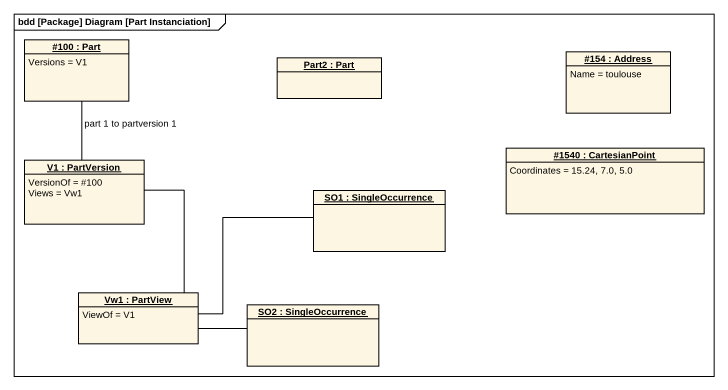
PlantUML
@startuml
mainframe bdd [Package] Diagram [Part Instanciation]
hide circle
hide empty members
object "#100 : Part" as o100 {
  Versions = V1
}
object "Part2 : Part" as Part2
object "#154 : Address" as o154 {
  Name = toulouse
}
object "V1 : PartVersion" as V1 {
  VersionOf = #100
  Views = Vw1
}
object "#1540 : CartesianPoint" as o1540 {
  Coordinates = 15.24, 7.0, 5.0
}
object "SO1 : SingleOccurrence" as SO1
object "Vw1 : PartView" as Vw1 {
  ViewOf = V1
}
object "SO2 : SingleOccurrence" as SO2
V1 -up- o100 : part 1 to partversion 1
V1 -- Vw1
SO1 -left- Vw1
SO2 -left- Vw1
@enduml
